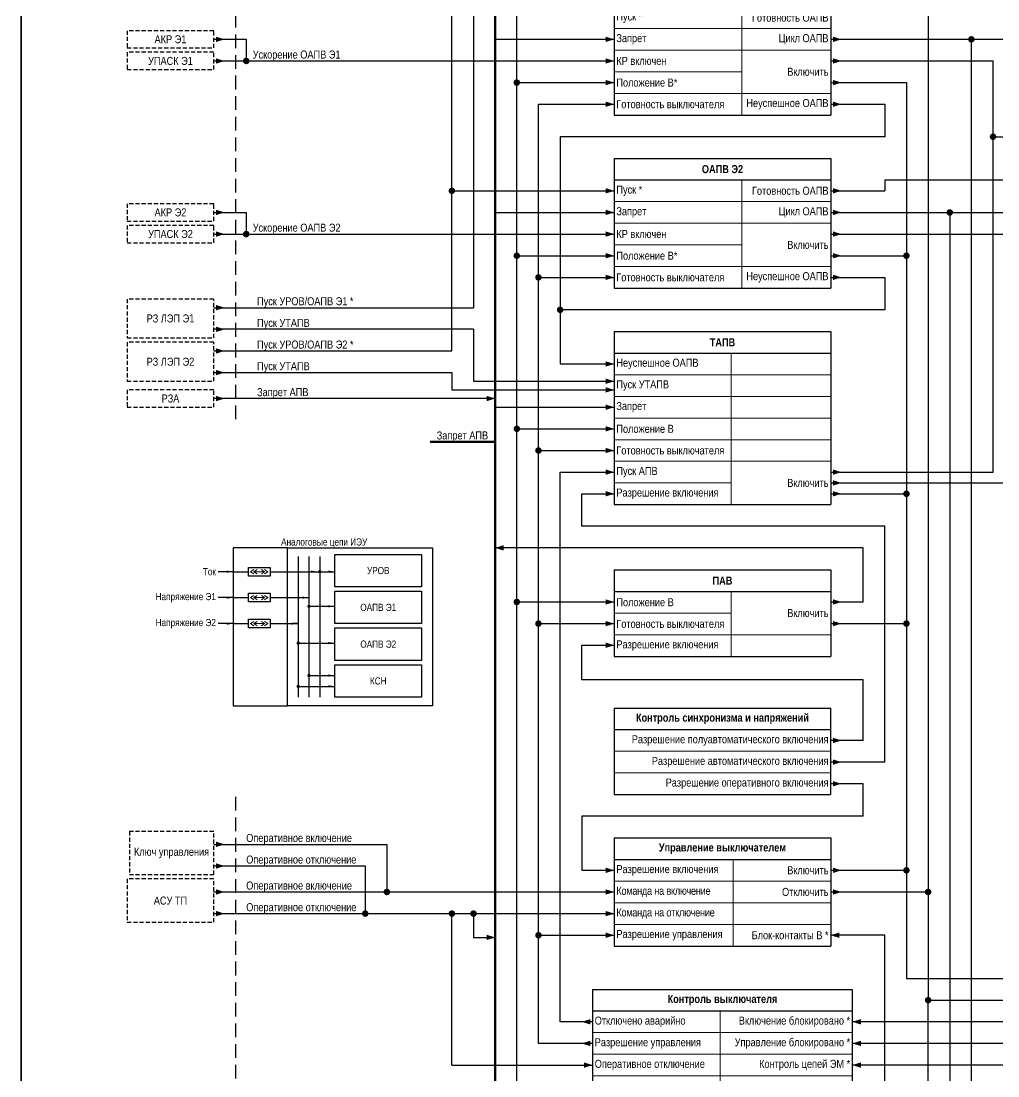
# Model space of a CAD drawing. Header units: millimetres. Extents: x -14593 to 14732, y -17400 to 5232.
# Drawn here: x 2091 to 2542.3, y -12689 to -12201.6 of the extents above; entities that cross this region are included whole.
import ezdxf

# ---------------------------------------------------------------- set-up
doc = ezdxf.new("R2010")
doc.units = ezdxf.units.MM
doc.linetypes.add('штриховая2', pattern=[9.525, 6.35, -3.175])
for name, color, linetype, lineweight in [('Основная', 7, 'Continuous', 30), ('Отключение_включение', 1, 'Continuous', 30), ('Тонкая', 7, 'Continuous', 18), ('Цепи внешние', 84, 'Continuous', 30), ('Цепи внутренние', 5, 'Continuous', 30), ('Цепи ТН', 200, 'Continuous', 30), ('Цепи ТТ', 23, 'Continuous', 30)]:
    doc.layers.add(name, color=color, linetype=linetype, lineweight=lineweight)
doc.layers.add('Рамка', color=8, linetype='Continuous', lineweight=35, plot=False)
doc.styles.add('Narrow', font='ARIALN.TTF')
doc.styles.add('Табл дан', font='ARIALN.TTF')
doc.styles.add('Табл загол', font='ARIALNB.TTF')

# ---------------------------------------------------------------- blocks, each defined once
blk = doc.blocks.new('*T88')
at = {"layer": 'Основная', "color": 0, "linetype": 'ByBlock', "lineweight": -2, "transparency": 16777216}
for p, q in [((0, 0), (100, 0)), ((0, 0), (0, -10)), ((100, 0), (100, -10))]:
    blk.add_line(p, q, dxfattribs=at)
at = {"layer": 'Основная', "color": 0, "linetype": 'ByBlock', "lineweight": 30, "transparency": 16777216}
for p, q in [((0, -10), (100, -10)), ((0, -10), (0, -60)), ((100, -10), (100, -60)), ((0, -60), (100, -60))]:
    blk.add_line(p, q, dxfattribs=at)
at = {"layer": 'Основная', "color": 0, "linetype": 'ByBlock', "lineweight": 18, "transparency": 16777216}
for p, q in [((59, -10), (59, -60)), ((0, -20), (100, -20)), ((0, -30), (100, -30)), ((0, -40), (59, -40)), ((0, -50), (100, -50))]:
    blk.add_line(p, q, dxfattribs=at)
at = {"layer": 'Основная', "color": 0, "transparency": 16777216, "char_height": 3.7}
for s, insert, width, attachment_point, style in [('{\\C256;ОАПВ Э1}', (50, -5), 97, 5, 'Табл загол'), ('Пуск *', (1, -15), 57, 4, 'Табл дан'), ('Готовность ОАПВ', (99, -15), 39, 6, 'Табл дан'), ('Запрет', (1, -25), 57, 4, 'Табл дан'), ('Цикл ОАПВ', (99, -25), 39, 6, 'Табл дан'), ('КР включен', (1, -35), 57, 4, 'Табл дан'), ('Включить', (99, -40), 39, 6, 'Табл дан'), ('Положение В*', (1, -45), 57, 4, 'Табл дан'), ('Готовность выключателя', (1, -55), 57, 4, 'Табл дан'), ('Неуспешное ОАПВ', (99, -55), 39, 6, 'Табл дан')]:
    blk.add_mtext(s, dxfattribs=dict(at, insert=insert, width=width, attachment_point=attachment_point, style=style))
blk = doc.blocks.new('*T89')
at = {"layer": 'Основная', "color": 0, "linetype": 'ByBlock', "lineweight": -2, "transparency": 16777216}
for p, q in [((0, 0), (100, 0)), ((0, 0), (0, -10)), ((100, 0), (100, -10))]:
    blk.add_line(p, q, dxfattribs=at)
at = {"layer": 'Основная', "color": 0, "linetype": 'ByBlock', "lineweight": 30, "transparency": 16777216}
for p, q in [((0, -10), (100, -10)), ((0, -10), (0, -80)), ((100, -10), (100, -80)), ((0, -80), (100, -80))]:
    blk.add_line(p, q, dxfattribs=at)
at = {"layer": 'Основная', "color": 0, "linetype": 'ByBlock', "lineweight": 18, "transparency": 16777216}
for p, q in [((54, -10), (54, -80)), ((0, -20), (100, -20)), ((0, -30), (100, -30)), ((0, -40), (100, -40)), ((0, -50), (100, -50)), ((0, -60), (100, -60)), ((0, -70), (54, -70))]:
    blk.add_line(p, q, dxfattribs=at)
at = {"layer": 'Основная', "color": 0, "transparency": 16777216, "char_height": 3.7}
for s, insert, width, attachment_point, style in [('{\\C256;ТАПВ}', (50, -5), 97, 5, 'Табл загол'), ('Неуспешное ОАПВ', (1, -15), 52, 4, 'Табл дан'), ('Пуск УТАПВ', (1, -25), 52, 4, 'Табл дан'), ('Запрет', (1, -35), 52, 4, 'Табл дан'), ('Положение В', (1, -45), 52, 4, 'Табл дан'), ('Готовность выключателя', (1, -55), 52, 4, 'Табл дан'), ('Пуск АПВ', (1, -65), 52, 4, 'Табл дан'), ('Включить', (99, -70), 44, 6, 'Табл дан'), ('Разрешение включения', (1, -75), 52, 4, 'Табл дан')]:
    blk.add_mtext(s, dxfattribs=dict(at, insert=insert, width=width, attachment_point=attachment_point, style=style))
blk = doc.blocks.new('*T90')
at = {"layer": 'Основная', "color": 0, "linetype": 'ByBlock', "lineweight": -2, "transparency": 16777216}
for p, q in [((0, 0), (100, 0)), ((0, 0), (0, -10)), ((100, 0), (100, -10))]:
    blk.add_line(p, q, dxfattribs=at)
at = {"layer": 'Основная', "color": 0, "linetype": 'ByBlock', "lineweight": 30, "transparency": 16777216}
for p, q in [((0, -10), (100, -10)), ((0, -10), (0, -40)), ((100, -10), (100, -40)), ((0, -40), (100, -40))]:
    blk.add_line(p, q, dxfattribs=at)
at = {"layer": 'Основная', "color": 0, "linetype": 'ByBlock', "lineweight": 18, "transparency": 16777216}
for p, q in [((54, -10), (54, -40)), ((0, -20), (54, -20)), ((0, -30), (100, -30))]:
    blk.add_line(p, q, dxfattribs=at)
at = {"layer": 'Основная', "color": 0, "transparency": 16777216, "char_height": 3.7}
for s, insert, width, attachment_point, style in [('{\\C256;ПАВ}', (50, -5), 97, 5, 'Табл загол'), ('Положение В', (1, -15), 52, 4, 'Табл дан'), ('Включить', (99, -20), 44, 6, 'Табл дан'), ('Готовность выключателя', (1, -25), 52, 4, 'Табл дан'), ('Разрешение включения', (1, -35), 52, 4, 'Табл дан')]:
    blk.add_mtext(s, dxfattribs=dict(at, insert=insert, width=width, attachment_point=attachment_point, style=style))
blk = doc.blocks.new('Point')
at = {"layer": 'Основная', "color": 0, "const_width": 1.5}
blk.add_lwpolyline([(-0.75, 0, 1), (0.75, 0, 1)], format="xyb", close=True, dxfattribs=at)
blk = doc.blocks.new('*T93')
at = {"layer": 'Основная', "color": 0, "linetype": 'ByBlock', "lineweight": -2, "transparency": 16777216}
for p, q in [((0, 0), (120, 0)), ((0, 0), (0, -10)), ((120, 0), (120, -10))]:
    blk.add_line(p, q, dxfattribs=at)
at = {"layer": 'Основная', "color": 0, "linetype": 'ByBlock', "lineweight": 30, "transparency": 16777216}
for p, q in [((0, -10), (120, -10)), ((0, -10), (0, -70)), ((120, -10), (120, -70)), ((0, -70), (120, -70))]:
    blk.add_line(p, q, dxfattribs=at)
at = {"layer": 'Основная', "color": 0, "linetype": 'ByBlock', "lineweight": 18, "transparency": 16777216}
for p, q in [((59, -10), (59, -70)), ((0, -20), (120, -20)), ((0, -30), (120, -30)), ((0, -40), (120, -40)), ((0, -50), (120, -50)), ((0, -60), (120, -60))]:
    blk.add_line(p, q, dxfattribs=at)
at = {"layer": 'Основная', "color": 0, "transparency": 16777216, "char_height": 3.7}
for s, insert, width, attachment_point, style in [('Контроль выключателя', (60, -5), 117, 5, 'Табл загол'), ('Отключено аварийно', (1, -15), 57, 4, 'Табл дан'), ('Включение блокировано *', (119, -15), 59, 6, 'Табл дан'), ('Разрешение управления', (1, -25), 57, 4, 'Табл дан'), ('Управление блокировано *', (119, -25), 59, 6, 'Табл дан'), ('Оперативное отключение', (1, -35), 57, 4, 'Табл дан'), ('Контроль цепей ЭМ * ', (119, -35), 59, 6, 'Табл дан'), ('Работа ЭМО *', (119, -45), 59, 6, 'Табл дан'), ('Блок-контакты В *', (119, -55), 59, 6, 'Табл дан'), ('ЗНФ в приводе (t{\\H0.5x;\\S^  сраб;} > t{\\H0.5x;\\S^  оапв;})', (119, -65), 59, 6, 'Табл дан')]:
    blk.add_mtext(s, dxfattribs=dict(at, insert=insert, width=width, attachment_point=attachment_point, style=style))
blk = doc.blocks.new('*T94')
at = {"layer": 'Основная', "color": 0, "linetype": 'ByBlock', "lineweight": -2, "transparency": 16777216}
for p, q in [((0, 0), (100, 0)), ((0, 0), (0, -10)), ((100, 0), (100, -10))]:
    blk.add_line(p, q, dxfattribs=at)
at = {"layer": 'Основная', "color": 0, "linetype": 'ByBlock', "lineweight": 30, "transparency": 16777216}
for p, q in [((0, -10), (100, -10)), ((0, -10), (0, -50)), ((100, -10), (100, -50)), ((0, -50), (100, -50))]:
    blk.add_line(p, q, dxfattribs=at)
at = {"layer": 'Основная', "color": 0, "linetype": 'ByBlock', "lineweight": 18, "transparency": 16777216}
for p, q in [((55, -10), (55, -50)), ((0, -20), (100, -20)), ((0, -30), (100, -30)), ((0, -40), (100, -40))]:
    blk.add_line(p, q, dxfattribs=at)
at = {"layer": 'Основная', "color": 0, "transparency": 16777216, "char_height": 3.7}
for s, insert, width, attachment_point, style in [('Управление выключателем', (50, -5), 97, 5, 'Табл загол'), ('Разрешение включения', (1, -15), 53, 4, 'Табл дан'), ('Включить', (99, -15), 43, 6, 'Табл дан'), ('{\\T0.95;Команда на включение}', (1, -25), 53, 4, 'Табл дан'), ('Отключить', (99, -25), 43, 6, 'Табл дан'), ('{\\T0.95;Команда на отключение}', (1, -35), 53, 4, 'Табл дан'), ('Разрешение управления', (1, -45), 53, 4, 'Табл дан'), ('Блок-контакты В *', (99, -45), 43, 6, 'Табл дан')]:
    blk.add_mtext(s, dxfattribs=dict(at, insert=insert, width=width, attachment_point=attachment_point, style=style))
blk = doc.blocks.new('*T160')
at = {"layer": 'Основная', "color": 0, "linetype": 'ByBlock', "lineweight": -2, "transparency": 16777216}
for p, q in [((0, 0), (100, 0)), ((0, 0), (0, -10)), ((100, 0), (100, -10))]:
    blk.add_line(p, q, dxfattribs=at)
at = {"layer": 'Основная', "color": 0, "linetype": 'ByBlock', "lineweight": 30, "transparency": 16777216}
for p, q in [((0, -10), (100, -10)), ((0, -10), (0, -60)), ((100, -10), (100, -60)), ((0, -60), (100, -60))]:
    blk.add_line(p, q, dxfattribs=at)
at = {"layer": 'Основная', "color": 0, "linetype": 'ByBlock', "lineweight": 18, "transparency": 16777216}
for p, q in [((59, -10), (59, -60)), ((0, -20), (100, -20)), ((0, -30), (100, -30)), ((0, -40), (59, -40)), ((0, -50), (100, -50))]:
    blk.add_line(p, q, dxfattribs=at)
at = {"layer": 'Основная', "color": 0, "transparency": 16777216, "char_height": 3.7}
for s, insert, width, attachment_point, style in [('{\\C256;ОАПВ Э2}', (50, -5), 97, 5, 'Табл загол'), ('Пуск *', (1, -15), 57, 4, 'Табл дан'), ('Готовность ОАПВ', (99, -15), 39, 6, 'Табл дан'), ('Запрет', (1, -25), 57, 4, 'Табл дан'), ('Цикл ОАПВ', (99, -25), 39, 6, 'Табл дан'), ('КР включен', (1, -35), 57, 4, 'Табл дан'), ('Включить', (99, -40), 39, 6, 'Табл дан'), ('Положение В*', (1, -45), 57, 4, 'Табл дан'), ('Готовность выключателя', (1, -55), 57, 4, 'Табл дан'), ('Неуспешное ОАПВ', (99, -55), 39, 6, 'Табл дан')]:
    blk.add_mtext(s, dxfattribs=dict(at, insert=insert, width=width, attachment_point=attachment_point, style=style))
blk = doc.blocks.new('*T436')
at = {"layer": 'Основная', "color": 0, "linetype": 'ByBlock', "lineweight": -2, "transparency": 16777216}
for p, q in [((0, 0), (100, 0)), ((0, 0), (0, -10)), ((100, 0), (100, -10))]:
    blk.add_line(p, q, dxfattribs=at)
at = {"layer": 'Основная', "color": 0, "linetype": 'ByBlock', "lineweight": 30, "transparency": 16777216}
for p, q in [((0, -10), (100, -10)), ((0, -10), (0, -40)), ((100, -10), (100, -40)), ((0, -40), (100, -40))]:
    blk.add_line(p, q, dxfattribs=at)
at = {"layer": 'Основная', "color": 0, "linetype": 'ByBlock', "lineweight": 18, "transparency": 16777216}
for p, q in [((0, -20), (100, -20)), ((0, -30), (100, -30))]:
    blk.add_line(p, q, dxfattribs=at)
at = {"layer": 'Основная', "color": 0, "transparency": 16777216, "char_height": 3.7}
for s, insert, width, attachment_point, style in [('{\\C256;Контроль синхронизма и напряжений}', (50, -5), 97, 5, 'Табл загол'), ('Разрешение полуавтоматического включения', (99, -15), 98, 6, 'Табл дан'), ('Разрешение автоматического включения', (99, -25), 98, 6, 'Табл дан'), ('Разрешение оперативного включения', (99, -35), 98, 6, 'Табл дан')]:
    blk.add_mtext(s, dxfattribs=dict(at, insert=insert, width=width, attachment_point=attachment_point, style=style))

msp = doc.modelspace()

# ---------------------------------------------------------------- linework, layer by layer
at = {"layer": 'Основная', "ltscale": 0.3}
msp.add_lwpolyline([(2214, -12445), (2189, -12445), (2189, -12518), (2214, -12518)], dxfattribs=at)
msp.add_lwpolyline([(2214, -12445), (2281, -12445), (2281, -12518), (2214, -12518)], close=True, dxfattribs=at)
at = {"layer": 'Основная'}
for points in [[(2236, -12448), (2276, -12448), (2276, -12463), (2236, -12463)], [(2196, -12454), (2206, -12454), (2206, -12458), (2196, -12458)], [(2196, -12466), (2206, -12466), (2206, -12470), (2196, -12470)], [(2236, -12465), (2276, -12465), (2276, -12480), (2236, -12480)], [(2196, -12478), (2206, -12478), (2206, -12482), (2196, -12482)], [(2236, -12482), (2276, -12482), (2276, -12497), (2236, -12497)], [(2236, -12499), (2276, -12499), (2276, -12514), (2236, -12514)]]:
    msp.add_lwpolyline(points, close=True, dxfattribs=at)
at = {"layer": 'Отключение_включение'}
for points in [[(2510, -12166), (2510, -12654)], [(2465, -12220), (2540, -12220)], [(2540, -12410), (2540, -12220)], [(2540, -12255), (2620, -12255)], [(2465, -12300), (2550, -12300)], [(2465, -12410), (2540, -12410)], [(2465, -12415), (2550, -12415)], [(2180, -12582), (2260, -12582), (2260, -12604)], [(2180, -12592), (2250, -12592), (2250, -12614)], [(2180, -12604), (2365, -12604)], [(2300, -12614), (2300, -12625)], [(2300, -12625), (2310, -12625)], [(2510, -12755), (2510, -12654)], [(2510, -12654), (2510, -12654)], [(2290, -12684), (2355, -12684)]]:
    msp.add_lwpolyline(points, dxfattribs=at)
at = {"layer": 'Отключение_включение', "ltscale": 0.3}
for points in [[(2470, -12220, 0, 2.5, 0), (2466, -12220, 0, 0, 0)], [(2470, -12230, 0, 2.5, 0), (2466, -12230, 0, 0, 0)], [(2470, -12300, 0, 2.5, 0), (2466, -12300, 0, 0, 0)], [(2470, -12310, 0, 2.5, 0), (2466, -12310, 0, 0, 0)], [(2470, -12410, 0, 2.5, 0), (2466, -12410, 0, 0, 0)], [(2470, -12415, 0, 2.5, 0), (2466, -12415, 0, 0, 0)], [(2470, -12420, 0, 2.5, 0), (2466, -12420, 0, 0, 0)], [(2470, -12480, 0, 2.5, 0), (2466, -12480, 0, 0, 0)], [(2185, -12582, 0, 2.5, 0), (2181, -12582, 0, 0, 0)], [(2185, -12592, 0, 2.5, 0), (2181, -12592, 0, 0, 0)], [(2470, -12594, 0, 2.5, 0), (2466, -12594, 0, 0, 0)], [(2185, -12604, 0, 2.5, 0), (2181, -12604, 0, 0, 0)], [(2365, -12604, 0, 2.5, 0), (2361, -12604, 0, 0, 0)], [(2470, -12604, 0, 2.5, 0), (2466, -12604, 0, 0, 0)], [(2185, -12614, 0, 2.5, 0), (2181, -12614, 0, 0, 0)], [(2365, -12614, 0, 2.5, 0), (2361, -12614, 0, 0, 0)], [(2310, -12625, 0, 2.5, 0), (2306, -12625, 0, 0, 0)], [(2355, -12684, 0, 2.5, 0), (2351, -12684, 0, 0, 0)]]:
    msp.add_lwpolyline(points, format="xyseb", dxfattribs=at)
for points in [[(2465, -12230), (2500, -12230)], [(2500, -12230), (2500, -12644)], [(2465, -12310), (2500, -12310)], [(2465, -12420), (2500, -12420)], [(2465, -12480), (2500, -12480)], [(2465, -12594), (2500, -12594)], [(2465, -12604), (2510, -12604)], [(2180, -12614), (2365, -12614)], [(2290, -12684), (2290, -12614)], [(2500, -12644), (2562, -12644)], [(2510, -12654), (2562, -12654)]]:
    msp.add_lwpolyline(points, dxfattribs=at)
at = {"layer": 'Рамка', "color": 1}
msp.add_lwpolyline([(2091, -11961), (2885, -11961), (2885, -12940), (2091, -12940)], close=True, dxfattribs=at)
at = {"layer": 'Тонкая', "ltscale": 0.25}
for p, q in [((2197, -12456), (2198.5, -12455)), ((2198.5, -12457), (2197, -12456)), ((2198.5, -12456), (2200, -12455)), ((2200, -12457), (2198.5, -12456)), ((2203.5, -12456), (2202, -12455)), ((2202, -12457), (2203.5, -12456)), ((2205, -12456), (2203.5, -12455)), ((2203.5, -12457), (2205, -12456)), ((2197, -12468), (2198.5, -12467)), ((2198.5, -12469), (2197, -12468)), ((2198.5, -12468), (2200, -12467)), ((2200, -12469), (2198.5, -12468)), ((2203.5, -12468), (2202, -12467)), ((2202, -12469), (2203.5, -12468)), ((2205, -12468), (2203.5, -12467)), ((2203.5, -12469), (2205, -12468)), ((2197, -12480), (2198.5, -12479)), ((2198.5, -12481), (2197, -12480)), ((2198.5, -12480), (2200, -12479)), ((2200, -12481), (2198.5, -12480)), ((2203.5, -12480), (2202, -12479)), ((2202, -12481), (2203.5, -12480)), ((2205, -12480), (2203.5, -12479)), ((2203.5, -12481), (2205, -12480))]:
    msp.add_line(p, q, dxfattribs=at)
at = {"layer": 'Тонкая'}
for p, q in [((2203.5, -12456), (2198.5, -12456)), ((2203.5, -12468), (2198.5, -12468)), ((2203.5, -12480), (2198.5, -12480))]:
    msp.add_line(p, q, dxfattribs=at)
at = {"layer": 'Цепи внешние'}
for p, q in [((2290, -12354), (2290, -12151)), ((2300, -12344), (2300, -12368)), ((2180, -12354), (2290, -12354)), ((2180, -12364), (2290, -12364)), ((2290, -12364), (2290, -12372)), ((2300, -12368), (2365, -12368)), ((2290, -12372), (2365, -12372))]:
    msp.add_line(p, q, dxfattribs=at)
for points in [[(2300, -12157), (2300, -12334)], [(2180, -12210), (2195, -12210), (2195, -12220)], [(2180, -12220), (2365, -12220)], [(2290, -12280), (2365, -12280)], [(2180, -12290), (2195, -12290), (2195, -12300)], [(2180, -12300), (2365, -12300)], [(2180, -12334), (2300, -12334)], [(2490, -12624), (2465, -12624)], [(2490, -12704), (2490, -12624)]]:
    msp.add_lwpolyline(points, dxfattribs=at)
at = {"layer": 'Цепи внешние', "linetype": 'штриховая2', "ltscale": 0.3}
for points in [[(2180, -12206), (2140, -12206), (2140, -12214), (2180, -12214)], [(2180, -12216), (2140, -12216), (2140, -12224), (2180, -12224)], [(2180, -12286), (2140, -12286), (2140, -12294), (2180, -12294)], [(2180, -12296), (2140, -12296), (2140, -12304), (2180, -12304)], [(2180, -12330), (2140, -12330), (2140, -12348), (2180, -12348)], [(2180, -12350), (2140, -12350), (2140, -12368), (2180, -12368)], [(2180, -12372), (2140, -12372), (2140, -12380), (2180, -12380)], [(2180, -12576), (2141, -12576), (2141, -12596), (2180, -12596)], [(2180, -12598), (2140, -12598), (2140, -12618), (2180, -12618)]]:
    msp.add_lwpolyline(points, close=True, dxfattribs=at)
at = {"layer": 'Цепи внешние', "ltscale": 0.3}
for points in [[(2185, -12210, 0, 2.5, 0), (2181, -12210, 0, 0, 0)], [(2185, -12220, 0, 2.5, 0), (2181, -12220, 0, 0, 0)], [(2365, -12220, 0, 2.5, 0), (2361, -12220, 0, 0, 0)], [(2365, -12280, 0, 2.5, 0), (2361, -12280, 0, 0, 0)], [(2185, -12290, 0, 2.5, 0), (2181, -12290, 0, 0, 0)], [(2185, -12300, 0, 2.5, 0), (2181, -12300, 0, 0, 0)], [(2365, -12300, 0, 2.5, 0), (2361, -12300, 0, 0, 0)], [(2185, -12334, 0, 2.5, 0), (2181, -12334, 0, 0, 0)], [(2185, -12344, 0, 2.5, 0), (2181, -12344, 0, 0, 0)], [(2185, -12354, 0, 2.5, 0), (2181, -12354, 0, 0, 0)], [(2185, -12364, 0, 2.5, 0), (2181, -12364, 0, 0, 0)], [(2365, -12368, 0, 2.5, 0), (2361, -12368, 0, 0, 0)], [(2365, -12372, 0, 2.5, 0), (2361, -12372, 0, 0, 0)], [(2185, -12376, 0, 2.5, 0), (2181, -12376, 0, 0, 0)], [(2310, -12376, 0, 2.5, 0), (2306, -12376, 0, 0, 0)], [(2465, -12624, 0, 2.5, 0), (2469, -12624, 0, 0, 0)], [(2475, -12664, 0, 2.5, 0), (2479, -12664, 0, 0, 0)], [(2475, -12674, 0, 2.5, 0), (2479, -12674, 0, 0, 0)], [(2475, -12684, 0, 2.5, 0), (2479, -12684, 0, 0, 0)]]:
    msp.add_lwpolyline(points, format="xyseb", dxfattribs=at)
at = {"layer": 'Цепи внешние', "color": 11, "ltscale": 0.3, "true_color": 0xf27172}
for points in [[(2365, -12210, 0, 2.5, 0), (2361, -12210, 0, 0, 0)], [(2365, -12290, 0, 2.5, 0), (2361, -12290, 0, 0, 0)], [(2365, -12380, 0, 2.5, 0), (2361, -12380, 0, 0, 0)]]:
    msp.add_lwpolyline(points, format="xyseb", dxfattribs=at)
at = {"layer": 'Цепи внешние', "color": 11, "true_color": 0xf27172}
for points in [[(2310, -12210), (2365, -12210)], [(2310, -12290), (2365, -12290)], [(2310, -12380), (2365, -12380)]]:
    msp.add_lwpolyline(points, dxfattribs=at)
at = {"layer": 'Цепи внешние', "ltscale": 0.3}
for points in [[(2300, -12344), (2180, -12344)], [(2310, -12376), (2180, -12376)], [(2665, -12664), (2475, -12664)], [(2665, -12674), (2475, -12674)], [(2665, -12684), (2665, -12684), (2665, -12684), (2475, -12684)]]:
    msp.add_lwpolyline(points, dxfattribs=at)
at = {"layer": 'Цепи внутренние'}
for p, q in [((2480, -12534), (2465, -12534)), ((2490, -12544), (2465, -12544)), ((2480, -12554), (2465, -12554))]:
    msp.add_line(p, q, dxfattribs=at)
at = {"layer": 'Цепи внутренние', "linetype": 'штриховая2'}
for points in [[(2190, -12122), (2190, -12387)], [(2190, -12560), (2190, -12745)]]:
    msp.add_lwpolyline(points, dxfattribs=at)
at = {"layer": 'Цепи внутренние', "ltscale": 0.3}
for points in [[(2320, -12813), (2320, -12166)], [(2520, -12210), (2620, -12210)], [(2330, -12674), (2330, -12240)], [(2490, -12275), (2620, -12275)], [(2520, -12290), (2620, -12290)], [(2340, -12664), (2340, -12410)], [(2330, -12624), (2365, -12624)], [(2355, -12664), (2340, -12664)], [(2355, -12674), (2330, -12674)]]:
    msp.add_lwpolyline(points, dxfattribs=at)
at = {"layer": 'Цепи внутренние', "color": 11, "lineweight": 53, "true_color": 0xf27172}
for points in [[(2310, -12174), (2310, -12720)], [(2310, -12396), (2280, -12396)]]:
    msp.add_lwpolyline(points, dxfattribs=at)
at = {"layer": 'Цепи внутренние', "ltscale": 0.3}
for points in [[(2470, -12210, 0, 2.5, 0), (2466, -12210, 0, 0, 0)], [(2365, -12230, 0, 2.5, 0), (2361, -12230, 0, 0, 0)], [(2365, -12240, 0, 2.5, 0), (2361, -12240, 0, 0, 0)], [(2470, -12240, 0, 2.5, 0), (2466, -12240, 0, 0, 0)], [(2470, -12280, 0, 2.5, 0), (2466, -12280, 0, 0, 0)], [(2470, -12290, 0, 2.5, 0), (2466, -12290, 0, 0, 0)], [(2365, -12310, 0, 2.5, 0), (2361, -12310, 0, 0, 0)], [(2365, -12320, 0, 2.5, 0), (2361, -12320, 0, 0, 0)], [(2470, -12320, 0, 2.5, 0), (2466, -12320, 0, 0, 0)], [(2365, -12360, 0, 2.5, 0), (2361, -12360, 0, 0, 0)], [(2365, -12390, 0, 2.5, 0), (2361, -12390, 0, 0, 0)], [(2365, -12400, 0, 2.5, 0), (2361, -12400, 0, 0, 0)], [(2365, -12410, 0, 2.5, 0), (2361, -12410, 0, 0, 0)], [(2365, -12420, 0, 2.5, 0), (2361, -12420, 0, 0, 0)], [(2310, -12445, 0, 2.5, 0), (2314, -12445, 0, 0, 0)], [(2365, -12470, 0, 2.5, 0), (2361, -12470, 0, 0, 0)], [(2470, -12470, 0, 2.5, 0), (2466, -12470, 0, 0, 0)], [(2365, -12480, 0, 2.5, 0), (2361, -12480, 0, 0, 0)], [(2365, -12490, 0, 2.5, 0), (2361, -12490, 0, 0, 0)], [(2470, -12534, 0, 2.5, 0), (2466, -12534, 0, 0, 0)], [(2470, -12544, 0, 2.5, 0), (2466, -12544, 0, 0, 0)], [(2470, -12554, 0, 2.5, 0), (2466, -12554, 0, 0, 0)], [(2365, -12594, 0, 2.5, 0), (2361, -12594, 0, 0, 0)], [(2365, -12624, 0, 2.5, 0), (2361, -12624, 0, 0, 0)], [(2350, -12664, 0, 2.5, 0), (2354, -12664, 0, 0, 0)], [(2350, -12674, 0, 2.5, 0), (2354, -12674, 0, 0, 0)]]:
    msp.add_lwpolyline(points, format="xyseb", dxfattribs=at)
at = {"layer": 'Цепи внутренние'}
for points in [[(2530, -12209), (2530, -12209)], [(2465, -12210), (2520, -12210)], [(2530, -12779), (2530, -12210)], [(2320, -12230), (2365, -12230)], [(2330, -12240), (2365, -12240)], [(2465, -12240), (2490, -12240)], [(2490, -12240), (2490, -12255)], [(2490, -12255), (2340, -12255)], [(2340, -12255), (2340, -12360)], [(2490, -12275), (2490, -12280)], [(2465, -12280), (2490, -12280)], [(2465, -12290), (2520, -12290)], [(2520, -12289), (2520, -12289)], [(2520, -12290), (2520, -12773)], [(2320, -12310), (2365, -12310)], [(2330, -12320), (2365, -12320)], [(2465, -12320), (2490, -12320)], [(2490, -12320), (2490, -12335)], [(2490, -12335), (2340, -12335)], [(2340, -12360), (2365, -12360)], [(2320, -12390), (2365, -12390)], [(2330, -12400), (2365, -12400)], [(2340, -12410), (2365, -12410)], [(2350, -12435), (2350, -12420)], [(2350, -12420), (2365, -12420)], [(2490, -12435), (2350, -12435)], [(2490, -12544), (2490, -12435)], [(2480, -12445), (2310, -12445)], [(2480, -12470), (2480, -12445)], [(2320, -12470), (2365, -12470)], [(2465, -12470), (2480, -12470)], [(2330, -12480), (2365, -12480)], [(2350, -12506), (2350, -12490)], [(2350, -12490), (2365, -12490)], [(2480, -12506), (2350, -12506)], [(2480, -12534), (2480, -12506)], [(2480, -12569), (2480, -12554)], [(2480, -12569), (2350, -12569)], [(2350, -12569), (2350, -12594)], [(2350, -12594), (2365, -12594)]]:
    msp.add_lwpolyline(points, dxfattribs=at)
at = {"layer": 'Цепи ТН', "ltscale": 0.3}
for points in [[(2219, -12449), (2219, -12514)], [(2224, -12449), (2224, -12514)], [(2189, -12468), (2182, -12468)], [(2189, -12468), (2196, -12468)], [(2206, -12468), (2224, -12468)], [(2224, -12472), (2236, -12472)], [(2189, -12480), (2182, -12480)], [(2189, -12480), (2196, -12480)], [(2206, -12480), (2219, -12480)], [(2219, -12480), (2216, -12480)], [(2219, -12489), (2236, -12489)], [(2224, -12504), (2236, -12504)], [(2219, -12509), (2236, -12509)]]:
    msp.add_lwpolyline(points, dxfattribs=at)
at = {"layer": 'Цепи ТН'}
for points in [[(2189, -12468, 0, 1, 0), (2186, -12468, 0, 0, 0)], [(2224, -12468, 0, 1, 0), (2221, -12468, 0, 0, 0)], [(2236, -12472, 0, 1, 0), (2233, -12472, 0, 0, 0)], [(2189, -12480, 0, 1, 0), (2186, -12480, 0, 0, 0)], [(2219, -12480, 0, 1, 0), (2216, -12480, 0, 0, 0)], [(2236, -12489, 0, 1, 0), (2233, -12489, 0, 0, 0)], [(2236, -12504, 0, 1, 0), (2233, -12504, 0, 0, 0)], [(2236, -12509, 0, 1, 0), (2233, -12509, 0, 0, 0)]]:
    msp.add_lwpolyline(points, format="xyseb", dxfattribs=at)
at = {"layer": 'Цепи ТТ', "ltscale": 0.3}
for points in [[(2229, -12449), (2229, -12514)], [(2189, -12456), (2182, -12456)], [(2189, -12456), (2182, -12456)], [(2189, -12456), (2182, -12456)], [(2189, -12456), (2196, -12456)], [(2206, -12456), (2209, -12456)], [(2209, -12456), (2229, -12456)], [(2229, -12456), (2236, -12456)]]:
    msp.add_lwpolyline(points, dxfattribs=at)
at = {"layer": 'Цепи ТТ'}
for points in [[(2189, -12456, 0, 1, 0), (2186, -12456, 0, 0, 0)], [(2228, -12456, 0, 1, 0), (2225, -12456, 0, 0, 0)], [(2236, -12456, 0, 1, 0), (2233, -12456, 0, 0, 0)]]:
    msp.add_lwpolyline(points, format="xyseb", dxfattribs=at)

# ---------------------------------------------------------------- block references
for name, p in [('*T88', (2365, -12185)), ('*T160', (2365, -12265)), ('*T89', (2365, -12345)), ('*T90', (2365, -12455.14)), ('*T436', (2364.99, -12519)), ('*T94', (2365, -12579)), ('*T93', (2355, -12649))]:
    msp.add_blockref(name, p)
at = {"layer": 'Отключение_включение'}
for p in [(2540, -12255), (2500, -12310), (2500, -12420), (2500, -12480), (2500, -12594), (2260, -12604), (2510, -12604), (2250, -12614), (2290, -12614), (2300, -12614), (2510, -12654)]:
    msp.add_blockref('Point', p, dxfattribs=at)
at = {"layer": 'Цепи внешние'}
for p in [(2195, -12220), (2290, -12280), (2195, -12300)]:
    msp.add_blockref('Point', p, dxfattribs=at)
at = {"layer": 'Цепи внутренние'}
for p in [(2530, -12210), (2320, -12230), (2520, -12290), (2320, -12310), (2330, -12320), (2340, -12335), (2320, -12390), (2330, -12400), (2320, -12470), (2330, -12480), (2330, -12624)]:
    msp.add_blockref('Point', p, dxfattribs=at)
at = {"layer": 'Цепи ТН', "xscale": 0.5, "yscale": 0.5, "zscale": 0.5}
for p in [(2224, -12472), (2219, -12489), (2224, -12504), (2219, -12509)]:
    msp.add_blockref('Point', p, dxfattribs=at)
at = {"layer": 'Цепи ТТ', "xscale": 0.5, "yscale": 0.5, "zscale": 0.5}
msp.add_blockref('Point', (2229, -12456), dxfattribs=at)

# ---------------------------------------------------------------- texts
at = {"layer": 'Основная', "style": 'Narrow'}
for s, insert, char_height, width, attachment_point in [('АКР Э1', (2160, -12210), 3.7, 40, 5), ('УПАСК Э1', (2160, -12220), 3.7, 40, 5), ('Ускорение ОАПВ Э1', (2198, -12220), 3.7, 79, 7), ('АКР Э2', (2160, -12290), 3.7, 40, 5), ('Ускорение ОАПВ Э2', (2198, -12300), 3.7, 79, 7), ('УПАСК Э2', (2160, -12300), 3.7, 40, 5), ('Пуск УРОВ/ОАПВ Э1 *', (2200, -12334), 3.7, 70, 7), ('РЗ ЛЭП Э1', (2160, -12339), 3.7, 40, 5), ('Пуск УТАПВ', (2200, -12344), 3.7, 39, 7), ('Пуск УРОВ/ОАПВ Э2 *', (2200, -12354), 3.7, 70, 7), ('РЗ ЛЭП Э2', (2160, -12359), 3.7, 40, 5), ('Пуск УТАПВ', (2200, -12364), 3.7, 39, 7), ('РЗА', (2160, -12376), 3.7, 40, 5), ('Запрет АПВ', (2200, -12376), 3.7, 39, 7), ('Запрет АПВ', (2283, -12396), 3.7, 39, 7), ('Аналоговые цепи ИЭУ', (2231, -12442.75), 3.3, 100, 5), ('Ток ', (2181, -12456), 3.3, 71.4983, 6), ('УРОВ', (2256, -12455.5), 3.3, 40, 5), ('Напряжение Э1', (2181, -12468), 3.3, 71.4983, 6), ('ОАПВ Э1', (2256, -12472.5), 3.3, 40, 5), ('Напряжение Э2', (2181, -12480), 3.3, 71.4983, 6), ('ОАПВ Э2', (2256, -12489.5), 3.3, 40, 5), ('КСН', (2256, -12506.5), 3.3, 40, 5), ('Оперативное включение', (2195, -12582), 3.7, 62, 7), ('Ключ управления', (2160.5, -12586), 3.7, 39, 5), ('Оперативное отключение', (2195, -12592), 3.7, 62, 7), ('Оперативное включение', (2195, -12604), 3.7, 62, 7), ('АСУ ТП', (2160, -12608), 3.7, 40, 5), ('Оперативное отключение', (2195, -12614), 3.7, 62, 7)]:
    msp.add_mtext(s, dxfattribs=dict(at, insert=insert, char_height=char_height, width=width, attachment_point=attachment_point))

doc.saveas('drawing.dxf')
